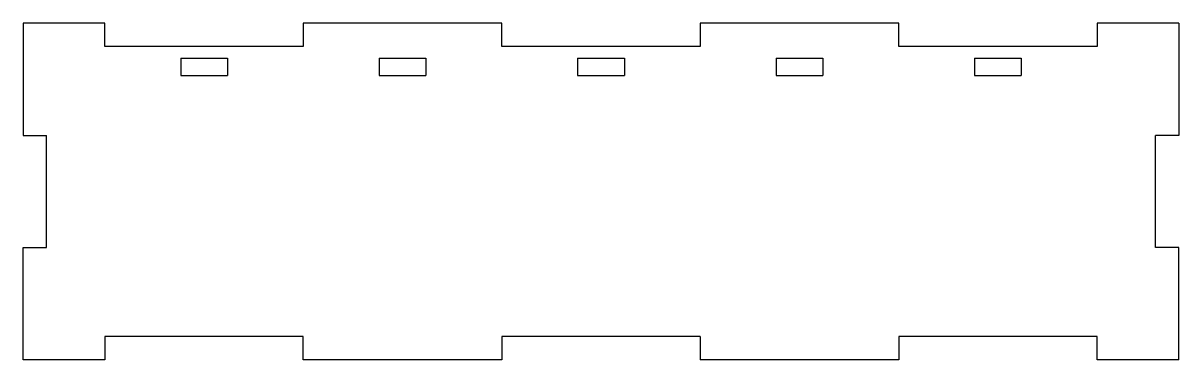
# Model space of a CAD drawing. Extents: x -61 to 137, y -194 to -136.
import ezdxf

# ---------------------------------------------------------------- set-up
doc = ezdxf.new("R2010")
doc.units = 0
doc.layers.add('VISIBLE', color=7, linetype='CONTINUOUS')

msp = doc.modelspace()

# ---------------------------------------------------------------- linework, layer by layer
at = {"layer": 'VISIBLE'}
for p, q in [((-47.37, -136.25), (-61.37, -136.25)), ((-61.37, -136.25), (-61.37, -155.49)), ((-47.37, -140.25), (-47.37, -136.25)), ((20.63, -136.25), (-13.37, -136.25)), ((-13.37, -136.25), (-13.37, -140.25)), ((20.63, -140.25), (20.63, -136.25)), ((88.63, -136.25), (54.63, -136.25)), ((54.63, -136.25), (54.63, -140.25)), ((88.63, -140.25), (88.63, -136.25)), ((136.63, -136.25), (122.63, -136.25)), ((122.63, -136.25), (122.63, -140.25)), ((136.63, -136.25), (136.63, -155.49)), ((-13.37, -140.25), (-47.37, -140.25)), ((54.63, -140.25), (20.63, -140.25)), ((122.63, -140.25), (88.63, -140.25)), ((-34.37, -142.25), (-34.37, -145.25)), ((-34.37, -142.25), (-26.37, -142.25)), ((-26.37, -142.25), (-26.37, -145.25)), ((-0.37, -142.25), (-0.37, -145.25)), ((-0.37, -142.25), (7.63, -142.25)), ((7.63, -142.25), (7.63, -145.25)), ((33.63, -142.25), (33.63, -145.25)), ((33.63, -142.25), (41.63, -142.25)), ((41.63, -142.25), (41.63, -145.25)), ((67.63, -142.25), (67.63, -145.25)), ((67.63, -142.25), (75.63, -142.25)), ((75.63, -142.25), (75.63, -145.25)), ((101.63, -142.25), (101.63, -145.25)), ((101.63, -142.25), (109.63, -142.25)), ((109.63, -142.25), (109.63, -145.25)), ((-34.37, -145.25), (-26.37, -145.25)), ((-0.37, -145.25), (7.63, -145.25)), ((33.63, -145.25), (41.63, -145.25)), ((67.63, -145.25), (75.63, -145.25)), ((101.63, -145.25), (109.63, -145.25)), ((-61.37, -155.49), (-57.37, -155.49)), ((-57.37, -174.74), (-57.37, -155.49)), ((132.63, -174.74), (132.63, -155.49)), ((136.63, -155.49), (132.63, -155.49)), ((-61.37, -174.74), (-57.37, -174.74)), ((-61.37, -193.99), (-61.37, -174.74)), ((136.63, -174.74), (132.63, -174.74)), ((136.63, -193.99), (136.63, -174.74)), ((-47.37, -189.99), (-47.37, -193.99)), ((-13.37, -189.99), (-47.37, -189.99)), ((-13.37, -193.99), (-13.37, -189.99)), ((20.63, -189.99), (20.63, -193.99)), ((54.63, -189.99), (20.63, -189.99)), ((54.63, -189.99), (54.63, -193.99)), ((122.63, -189.99), (88.63, -189.99)), ((88.63, -189.99), (88.63, -193.99)), ((122.63, -193.99), (122.63, -189.99)), ((-47.37, -193.99), (-61.37, -193.99)), ((20.63, -193.99), (-13.37, -193.99)), ((88.63, -193.99), (54.63, -193.99)), ((136.63, -193.99), (122.63, -193.99))]:
    msp.add_line(p, q, dxfattribs=at)

doc.saveas('drawing.dxf')
